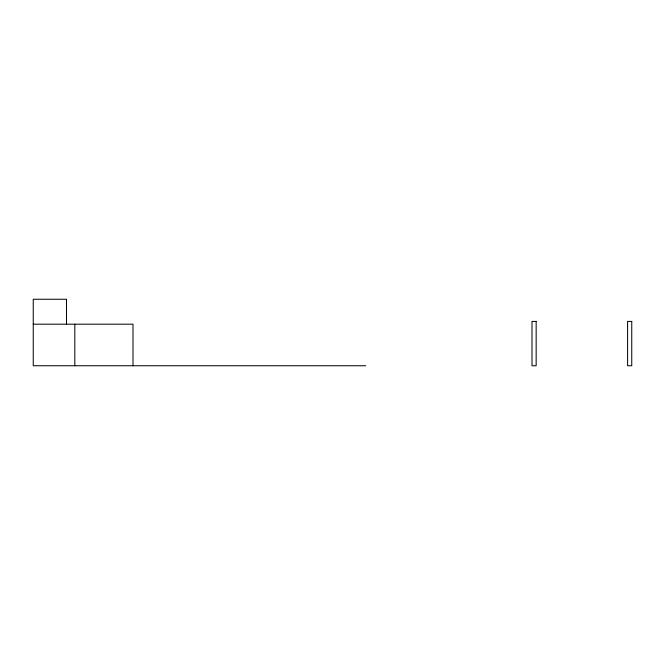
<?xml version="1.0" encoding="UTF-8"?>
<svg xmlns="http://www.w3.org/2000/svg" width="665" height="665" viewBox="0 0 665 665"><rect width="100%" height="100%" fill="white"/><g stroke="black" fill="none" stroke-linecap="round" stroke-linejoin="round"><path stroke-width="1" d="M33.25 324.188L133 324.188L133 365.75M365.75 365.75L33.25 365.75L33.25 299.25L66.5 299.25L66.5 324.188M74.812 324.188L74.812 365.75M536.156 321.419L532 321.419L532 365.75L536.156 365.75L536.156 321.419M631.75 321.419L627.594 321.419L627.594 365.75L631.75 365.75L631.75 321.419"/></g></svg>
